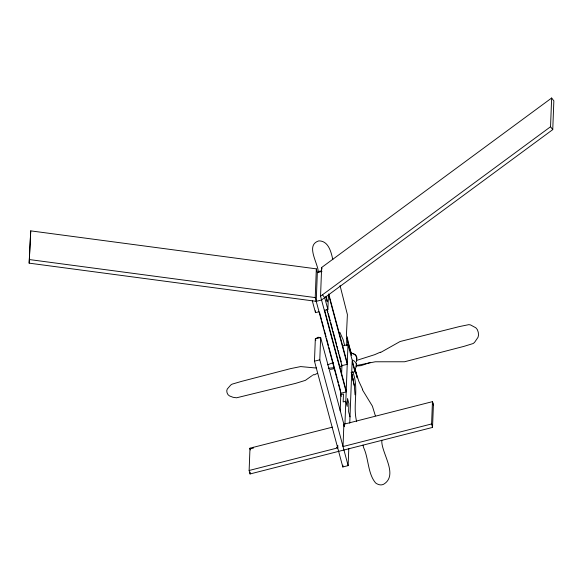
<?xml version="1.0" encoding="UTF-8"?>
<svg xmlns="http://www.w3.org/2000/svg" width="583" height="583" viewBox="0 0 583 583"><rect width="100%" height="100%" fill="white"/><g stroke="black" fill="none" stroke-linecap="round" stroke-linejoin="round"><path stroke-width="0.87" d="M29.15 263.152L30.739 230.868L316.329 268.858L317.334 272.611L316.234 301.338L29.15 263.152L30.739 230.868M433.388 405.119L432.455 401.651L431.602 423.95L343.023 446.542L343.875 424.242L432.455 401.651L433.388 405.119L432.535 427.419L250.056 473.957L249.13 470.488L249.983 448.189L332.427 427.157M250.056 473.957L250.122 472.172M253.525 447.285L253.496 448.035L249.954 448.939M316.234 301.338L321.546 299.983L552.75 129.615L553.85 100.888L551.642 98.024L321.641 267.502L320.541 296.23L346.178 391.9L340.866 393.255L315.228 297.585L316.329 268.858M319.025 311.745L315.476 312.648L315.549 310.848M348.794 448.458L348.131 465.62L342.819 466.976L314.47 361.183L315.33 338.883L318.019 337.258L320.643 337.528L344.342 425.976M348.131 465.62L319.79 359.828L320.643 337.528L315.33 338.883L315.789 340.618M324.337 310.389L327.879 309.486L328.433 295.122M337.805 445.332L337.71 447.897L249.13 470.488M340.188 410.869L340.88 392.862M341.572 374.803L341.951 364.871M342.607 347.716L342.68 345.908L347.993 344.553L354.96 370.569L354.916 371.699L351.119 372.668M342.819 466.976L342.891 465.176M344.954 423.819L347.993 344.553M349.756 423.178L352.132 361.292L354.916 371.699M356.432 365.322L356.497 363.661M356.563 362.007L356.687 358.691M552.75 129.615L550.541 126.751L551.642 98.024M356.497 360.075A5.495 5.378 2.2 0 0 352.642 353.466L355.251 354.668A5.823 5.109 -8 0 1 356.658 359.522M320.541 296.23L550.541 126.751M311.847 375.787L305.346 380.378L295.61 383.374L236.574 397.795L233.083 397.307L229.527 395.93L228.048 394.727L227.064 392.825L226.751 390.756L227.275 389.036L230.73 385.042L232.114 384.146L241.275 381.457L290.735 368.587L300.66 366.576L316.635 368.07M312.495 375.379L313.778 374.563M380.677 352.424L400.106 341.507L459.477 326.553L468.849 324.644L470.547 324.942L475.837 327.799L477.302 329.563L478.257 332.23L478.548 335.065L477.994 337.346L474.504 342.447L473.112 343.54L463.951 346.368L404.551 361.766L375.277 361.781L356.279 365.548M314.397 374.847L317.116 373.484M327.515 364.856L333.287 362.59M380.393 352.154L374.68 354.675L356.41 360.469M370.059 362.524L361.045 365.65L355.717 366.051M321.889 271.452L317.334 272.611L320.031 270.993L321.772 271.168M314.47 361.183L319.79 359.828M339.386 366.532L341.966 365.935M330.357 369.374L334.671 368.645M334.227 367.662L328.309 368.259M352.649 353.407L351.265 353.254L352.73 353.4M29.638 259.595L315.228 297.585M322.501 294.787L324.709 297.651L327.879 309.486M250.479 448.976L249.983 448.189L250.45 449.923M362.349 389.655L372.399 406.132L375.357 415.781M339.845 332.266L343.059 339.503L344.699 345.653M362.692 389.517L358.713 381.005L354.828 368.631L357.27 377.893L354.807 368.682M348.707 344.546L347.825 342.119L351.316 353.713M332.82 259.668C331.195 252.162 328.55 240.801 318.85 240.874C304.887 245.086 318.726 263.99 318.267 272.611M362.954 445.069L363.654 447.671C368.777 458.661 367.662 473.593 375.641 482.979C377.915 484.648 380.859 485.624 383.548 484.305C399.144 474.992 380.823 452.525 381.821 440.216M340.042 285.59L347.402 314.609L346.448 334.613L346.812 345.77M347.176 338.337L351.768 355.433M431.602 423.95L432.535 427.419M321.641 267.502L322.049 269.003M328.746 294.014L347.279 363.173M328.448 294.189L347.235 364.309L341.922 365.665L326.888 309.566M327.187 309.376L327.886 312.007M328.36 313.756L330.233 320.759M330.707 322.508L332.58 329.512M333.053 331.261L336.566 344.393M337.04 346.142L337.739 348.772M338.213 350.521L338.912 353.145M339.386 354.901L341.259 361.905M324.614 310.134L346.222 390.763M350.004 416.86L348.605 411.656L348.911 403.72L347.519 398.517L347.213 406.453L345.821 401.25L343.161 401.927L343.467 393.991L340.807 394.669L341.274 396.404M319.535 312.364L321.415 319.375M321.882 321.124L323.762 328.142M324.235 329.891L326.108 336.901M326.582 338.657L328.462 345.668M328.929 347.424L337.149 378.097M337.615 379.854L338.322 382.477M338.796 384.233L340.669 391.244M312.306 300.813L315.476 312.648M343.846 424.992L344.313 426.727M351.309 372.297L354.326 385.735L355.054 394.822M352.635 371.677C359.376 387.833 352.445 405.345 356.679 421.647M354.326 385.735L351.768 373.922L353.422 380.692M347.461 336.85L347.949 343.081M352.387 360.105A5.495 5.378 2.2 0 1 354.807 369.112M326.086 296.645L327.274 301.717L326.086 296.645M337.739 447.139L336.85 447.38L337.739 447.139"/></g></svg>
